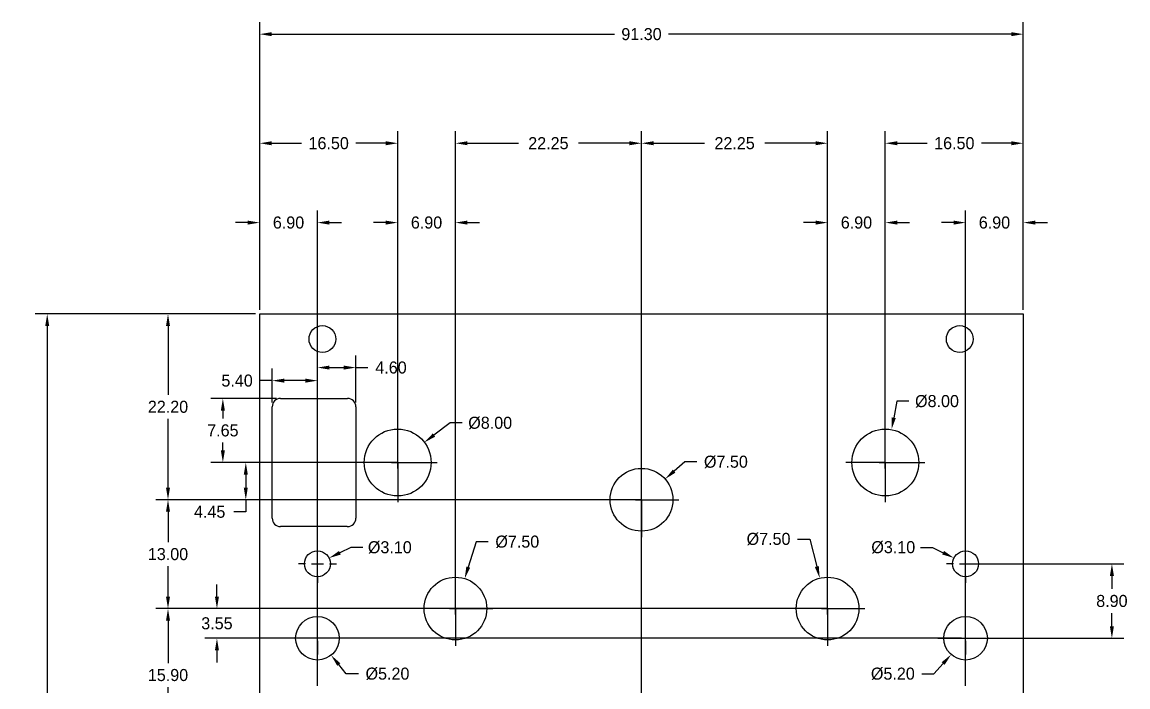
# Model space of a CAD drawing. Header units: millimetres. Extents: x -28 to 109, y -27 to 163.
# Drawn here: x -28.4 to 103.8, y 83.9 to 163.4 of the extents above; entities that cross this region are included whole.
import ezdxf

# ---------------------------------------------------------------- set-up
doc = ezdxf.new("R2010")
doc.units = ezdxf.units.MM
doc.header["$MEASUREMENT"] = 0
doc.header["$PDSIZE"] = -5
for name, color, linetype in [('Dimensions', 1, 'Continuous'), ('LamageArriere', 2, 'Continuous'), ('Panel', 7, 'Continuous')]:
    doc.layers.add(name, color=color, linetype=linetype)
doc.dimstyles.get("Standard").update_dxf_attribs({"dimscale": 8, "dimtxt": 0.18, "dimasz": 0.18, "dimexe": 0.18, "dimexo": 0.0625, "dimgap": 0.09, "dimtad": 0, "dimtih": 1, "dimtoh": 1, "dimzin": 0, "dimdsep": 46, "dimtxsty": 'Standard', "dimcen": -0.09, "dimadec": 0, "dimazin": 0, "dimtfac": 1, "dimtdec": 4, "dimtofl": 0, "dimtmove": 0, "dimatfit": 3, "dimfxl": 1, "dimtolj": 1, "dimtzin": 0, "dimarcsym": 0})

# ---------------------------------------------------------------- blocks, each defined once
blk = doc.blocks.new('*D310')
at = {"layer": 'Defpoints', "color": 0}
for p in [(0, 139.41), (0, 128.5), (6.9, 84.05)]:
    blk.add_point(p, dxfattribs=at)
at = {"layer": 'Dimensions', "color": 0, "lineweight": -2}
for p, q in [((0, 129), (0, 140.85)), ((6.9, 84.55), (6.9, 140.85)), ((-1.44, 139.41), (-2.88, 139.41)), ((8.34, 139.41), (9.78, 139.41))]:
    blk.add_line(p, q, dxfattribs=at)
at = {"layer": 'Dimensions', "color": 0}
for points in [[(-1.44, 139.17), (-1.44, 139.65), (0, 139.41)], [(8.34, 139.65), (8.34, 139.17), (6.9, 139.41)]]:
    blk.add_solid(points, dxfattribs=at)
at = {"layer": 'Dimensions', "color": 0, "insert": (3.45, 139.41), "char_height": 1.44, "attachment_point": 5}
blk.add_mtext('\\A1;6.90', dxfattribs=at)
blk = doc.blocks.new('*D327')
at = {"layer": 'Defpoints', "color": 0}
for p in [(91.3, 139.41), (91.3, 128.5), (84.4, 84.05)]:
    blk.add_point(p, dxfattribs=at)
at = {"layer": 'Dimensions', "color": 0, "lineweight": -2}
for p, q in [((84.4, 84.55), (84.4, 140.85)), ((91.3, 129), (91.3, 140.85)), ((82.96, 139.41), (81.52, 139.41)), ((92.74, 139.41), (94.18, 139.41))]:
    blk.add_line(p, q, dxfattribs=at)
at = {"layer": 'Dimensions', "color": 0}
for points in [[(82.96, 139.17), (82.96, 139.65), (84.4, 139.41)], [(92.74, 139.65), (92.74, 139.17), (91.3, 139.41)]]:
    blk.add_solid(points, dxfattribs=at)
at = {"layer": 'Dimensions', "color": 0, "insert": (87.85, 139.41), "char_height": 1.44, "attachment_point": 5}
blk.add_mtext('\\A1;6.90', dxfattribs=at)
blk = doc.blocks.new('*D328')
at = {"layer": 'Defpoints', "color": 0}
for p in [(0, 148.89), (0, 128.5), (16.5, 110.75)]:
    blk.add_point(p, dxfattribs=at)
at = {"layer": 'Dimensions', "color": 0, "lineweight": -2}
for p, q in [((0, 129), (0, 150.33)), ((16.5, 111.25), (16.5, 150.33)), ((1.44, 148.89), (5.01, 148.89)), ((15.06, 148.89), (11.49, 148.89))]:
    blk.add_line(p, q, dxfattribs=at)
at = {"layer": 'Dimensions', "color": 0}
for points in [[(1.44, 149.13), (1.44, 148.65), (0, 148.89)], [(15.06, 148.65), (15.06, 149.13), (16.5, 148.89)]]:
    blk.add_solid(points, dxfattribs=at)
at = {"layer": 'Dimensions', "color": 0, "insert": (8.25, 148.89), "char_height": 1.44, "attachment_point": 5}
blk.add_mtext('\\A1;16.50', dxfattribs=at)
blk = doc.blocks.new('*D329')
at = {"layer": 'Defpoints', "color": 0}
for p in [(91.3, 148.89), (91.3, 128.5), (74.8, 110.75)]:
    blk.add_point(p, dxfattribs=at)
at = {"layer": 'Dimensions', "color": 0, "lineweight": -2}
for p, q in [((74.8, 111.25), (74.8, 150.33)), ((91.3, 129), (91.3, 150.33)), ((76.24, 148.89), (79.81, 148.89)), ((89.86, 148.89), (86.29, 148.89))]:
    blk.add_line(p, q, dxfattribs=at)
at = {"layer": 'Dimensions', "color": 0}
for points in [[(76.24, 149.13), (76.24, 148.65), (74.8, 148.89)], [(89.86, 148.65), (89.86, 149.13), (91.3, 148.89)]]:
    blk.add_solid(points, dxfattribs=at)
at = {"layer": 'Dimensions', "color": 0, "insert": (83.05, 148.89), "char_height": 1.44, "attachment_point": 5}
blk.add_mtext('\\A1;16.50', dxfattribs=at)
blk = doc.blocks.new('*D331')
at = {"layer": 'Defpoints', "color": 0}
for p in [(23.4, 139.41), (16.5, 110.75), (23.4, 93.3)]:
    blk.add_point(p, dxfattribs=at)
at = {"layer": 'Dimensions', "color": 0, "lineweight": -2}
for p, q in [((16.5, 111.25), (16.5, 140.85)), ((23.4, 93.8), (23.4, 140.85)), ((15.06, 139.41), (13.62, 139.41)), ((24.84, 139.41), (26.28, 139.41))]:
    blk.add_line(p, q, dxfattribs=at)
at = {"layer": 'Dimensions', "color": 0}
for points in [[(15.06, 139.17), (15.06, 139.65), (16.5, 139.41)], [(24.84, 139.65), (24.84, 139.17), (23.4, 139.41)]]:
    blk.add_solid(points, dxfattribs=at)
at = {"layer": 'Dimensions', "color": 0, "insert": (19.95, 139.41), "char_height": 1.44, "attachment_point": 5}
blk.add_mtext('\\A1;6.90', dxfattribs=at)
blk = doc.blocks.new('*D341')
at = {"layer": 'Defpoints', "color": 0}
for p in [(16.5, 110.75), (-1.66, 106.3), (45.65, 106.3)]:
    blk.add_point(p, dxfattribs=at)
at = {"layer": 'Dimensions', "color": 0, "lineweight": -2}
for p, q in [((16, 110.75), (-3.1, 110.75)), ((-1.66, 109.31), (-1.66, 107.74)), ((45.15, 106.3), (-3.1, 106.3)), ((-1.66, 106.3), (-1.66, 104.86)), ((-1.66, 104.86), (-3.1, 104.86))]:
    blk.add_line(p, q, dxfattribs=at)
at = {"layer": 'Dimensions', "color": 0}
for points in [[(-1.42, 109.31), (-1.9, 109.31), (-1.66, 110.75)], [(-1.9, 107.74), (-1.42, 107.74), (-1.66, 106.3)]]:
    blk.add_solid(points, dxfattribs=at)
at = {"layer": 'Dimensions', "color": 0, "insert": (-5.98, 104.86), "char_height": 1.44, "attachment_point": 5}
blk.add_mtext('\\A1;4.45', dxfattribs=at)
blk = doc.blocks.new('*D342')
at = {"layer": 'Defpoints', "color": 0}
for p in [(0, 128.5), (-10.96, 106.3), (45.65, 106.3)]:
    blk.add_point(p, dxfattribs=at)
at = {"layer": 'Dimensions', "color": 0, "lineweight": -2}
for p, q in [((-0.5, 128.5), (-12.4, 128.5)), ((-10.96, 127.06), (-10.96, 118.84)), ((-10.96, 107.74), (-10.96, 115.96)), ((45.15, 106.3), (-12.4, 106.3))]:
    blk.add_line(p, q, dxfattribs=at)
at = {"layer": 'Dimensions', "color": 0}
for points in [[(-10.72, 127.06), (-11.2, 127.06), (-10.96, 128.5)], [(-11.2, 107.74), (-10.72, 107.74), (-10.96, 106.3)]]:
    blk.add_solid(points, dxfattribs=at)
at = {"layer": 'Dimensions', "color": 0, "insert": (-10.96, 117.4), "char_height": 1.44, "attachment_point": 5}
blk.add_mtext('\\A1;22.20', dxfattribs=at)
blk = doc.blocks.new('*D343')
at = {"layer": 'Defpoints', "color": 0}
for p in [(91.3, 161.92), (0, 128.5), (91.3, 128.5)]:
    blk.add_point(p, dxfattribs=at)
at = {"layer": 'Dimensions', "color": 0, "lineweight": -2}
for p, q in [((0, 129), (0, 163.36)), ((91.3, 129), (91.3, 163.36)), ((1.44, 161.92), (42.41, 161.92)), ((89.86, 161.92), (48.89, 161.92))]:
    blk.add_line(p, q, dxfattribs=at)
at = {"layer": 'Dimensions', "color": 0}
for points in [[(1.44, 162.16), (1.44, 161.68), (0, 161.92)], [(89.86, 161.68), (89.86, 162.16), (91.3, 161.92)]]:
    blk.add_solid(points, dxfattribs=at)
at = {"layer": 'Dimensions', "color": 0, "insert": (45.65, 161.92), "char_height": 1.44, "attachment_point": 5}
blk.add_mtext('\\A1;91.30', dxfattribs=at)
blk = doc.blocks.new('*D344')
at = {"layer": 'Defpoints', "color": 0}
for p in [(-25.4, 128.5), (0, 128.5), (0, 0)]:
    blk.add_point(p, dxfattribs=at)
at = {"layer": 'Dimensions', "color": 0, "lineweight": -2}
for p, q in [((-0.5, 128.5), (-26.84, 128.5)), ((-25.4, 127.06), (-25.4, 65.69)), ((-25.4, 1.44), (-25.4, 62.81)), ((-0.5, 0), (-26.84, 0))]:
    blk.add_line(p, q, dxfattribs=at)
at = {"layer": 'Dimensions', "color": 0}
for points in [[(-25.16, 127.06), (-25.64, 127.06), (-25.4, 128.5)], [(-25.64, 1.44), (-25.16, 1.44), (-25.4, 0)]]:
    blk.add_solid(points, dxfattribs=at)
at = {"layer": 'Dimensions', "color": 0, "insert": (-25.4, 64.25), "char_height": 1.44, "attachment_point": 5}
blk.add_mtext('\\A1;128.50', dxfattribs=at)
blk = doc.blocks.new('*D345')
at = {"layer": 'Defpoints', "color": 0}
for p in [(75.54, 114.68), (74.06, 106.82)]:
    blk.add_point(p, dxfattribs=at)
at = {"layer": 'Dimensions', "color": 0, "lineweight": -2}
for p, q in [((76.18, 118.06), (75.81, 116.1)), ((77.62, 118.06), (76.18, 118.06))]:
    blk.add_line(p, q, dxfattribs=at)
at = {"layer": 'Dimensions', "color": 0}
for p, q in [((74.8, 112.19), (74.8, 115.47)), ((74.8, 110.03), (74.8, 111.47)), ((73.36, 110.75), (70.08, 110.75)), ((74.08, 110.75), (75.52, 110.75)), ((76.24, 110.75), (79.52, 110.75)), ((74.8, 109.31), (74.8, 106.03))]:
    blk.add_line(p, q, dxfattribs=at)
blk.add_solid([(75.57, 116.14), (76.05, 116.05), (75.54, 114.68)], dxfattribs=at)
at = {"layer": 'Dimensions', "color": 0, "insert": (80.98, 118.06), "char_height": 1.44, "attachment_point": 5}
blk.add_mtext('\\A1;%%c8.00', dxfattribs=at)
blk = doc.blocks.new('*D348')
at = {"layer": 'Defpoints', "color": 0}
for p in [(24.51, 96.88), (22.29, 89.72)]:
    blk.add_point(p, dxfattribs=at)
at = {"layer": 'Dimensions', "color": 0, "lineweight": -2}
for p, q in [((25.88, 101.27), (24.94, 98.26)), ((27.32, 101.27), (25.88, 101.27))]:
    blk.add_line(p, q, dxfattribs=at)
at = {"layer": 'Dimensions', "color": 0}
for p, q in [((23.4, 94.74), (23.4, 97.77)), ((23.4, 92.58), (23.4, 94.02)), ((21.96, 93.3), (18.93, 93.3)), ((22.68, 93.3), (24.12, 93.3)), ((24.84, 93.3), (27.87, 93.3)), ((23.4, 91.86), (23.4, 88.83))]:
    blk.add_line(p, q, dxfattribs=at)
blk.add_solid([(24.71, 98.33), (25.17, 98.18), (24.51, 96.88)], dxfattribs=at)
at = {"layer": 'Dimensions', "color": 0, "insert": (30.8, 101.27), "char_height": 1.44, "attachment_point": 5}
blk.add_mtext('\\A1;%%c7.50', dxfattribs=at)
blk = doc.blocks.new('*D349')
at = {"layer": 'Defpoints', "color": 0}
for p in [(66.96, 96.93), (68.84, 89.67)]:
    blk.add_point(p, dxfattribs=at)
at = {"layer": 'Dimensions', "color": 0, "lineweight": -2}
for p, q in [((64.32, 101.6), (65.76, 101.6)), ((65.76, 101.6), (66.61, 98.33))]:
    blk.add_line(p, q, dxfattribs=at)
at = {"layer": 'Dimensions', "color": 0}
for p, q in [((67.9, 94.74), (67.9, 97.77)), ((67.9, 92.58), (67.9, 94.02)), ((66.46, 93.3), (63.43, 93.3)), ((67.18, 93.3), (68.62, 93.3)), ((69.34, 93.3), (72.37, 93.3)), ((67.9, 91.86), (67.9, 88.83))]:
    blk.add_line(p, q, dxfattribs=at)
blk.add_solid([(66.37, 98.27), (66.84, 98.39), (66.96, 96.93)], dxfattribs=at)
at = {"layer": 'Dimensions', "color": 0, "insert": (60.84, 101.6), "char_height": 1.44, "attachment_point": 5}
blk.add_mtext('\\A1;%%c7.50', dxfattribs=at)
blk = doc.blocks.new('*D353')
at = {"layer": 'Defpoints', "color": 0}
for p in [(8.29, 99.33), (5.51, 97.97)]:
    blk.add_point(p, dxfattribs=at)
at = {"layer": 'Dimensions', "color": 0}
for p, q in [((6.9, 100.09), (6.9, 100.92)), ((6.9, 97.93), (6.9, 99.37)), ((5.46, 98.65), (4.63, 98.65)), ((6.18, 98.65), (7.62, 98.65)), ((8.34, 98.65), (9.17, 98.65)), ((6.9, 97.21), (6.9, 96.38))]:
    blk.add_line(p, q, dxfattribs=at)
at = {"layer": 'Dimensions', "color": 0, "lineweight": -2}
for p, q in [((10.88, 100.6), (9.59, 99.97)), ((12.32, 100.6), (10.88, 100.6))]:
    blk.add_line(p, q, dxfattribs=at)
at = {"layer": 'Dimensions', "color": 0}
blk.add_solid([(9.48, 100.18), (9.69, 99.75), (8.29, 99.33)], dxfattribs=at)
at = {"layer": 'Dimensions', "color": 0, "insert": (15.56, 100.6), "char_height": 1.44, "attachment_point": 5}
blk.add_mtext('\\A1;%%c3.10', dxfattribs=at)
blk = doc.blocks.new('*D354')
at = {"layer": 'Defpoints', "color": 0}
for p in [(83.01, 99.34), (85.79, 97.96)]:
    blk.add_point(p, dxfattribs=at)
at = {"layer": 'Dimensions', "color": 0, "lineweight": -2}
for p, q in [((78.99, 100.61), (80.43, 100.61)), ((80.43, 100.61), (81.72, 99.97))]:
    blk.add_line(p, q, dxfattribs=at)
at = {"layer": 'Dimensions', "color": 0}
for p, q in [((84.4, 100.09), (84.4, 100.92)), ((84.4, 97.93), (84.4, 99.37)), ((82.96, 98.65), (82.13, 98.65)), ((83.68, 98.65), (85.12, 98.65)), ((85.84, 98.65), (86.67, 98.65)), ((84.4, 97.21), (84.4, 96.38))]:
    blk.add_line(p, q, dxfattribs=at)
blk.add_solid([(81.61, 99.76), (81.82, 100.19), (83.01, 99.34)], dxfattribs=at)
at = {"layer": 'Dimensions', "color": 0, "insert": (75.75, 100.61), "char_height": 1.44, "attachment_point": 5}
blk.add_mtext('\\A1;%%c3.10', dxfattribs=at)
blk = doc.blocks.new('*D366')
at = {"layer": 'Defpoints', "color": 0}
for p in [(48.47, 108.77), (42.83, 103.83)]:
    blk.add_point(p, dxfattribs=at)
at = {"layer": 'Dimensions', "color": 0}
for p, q in [((45.65, 107.74), (45.65, 110.77)), ((44.21, 106.3), (41.18, 106.3)), ((44.93, 106.3), (46.37, 106.3)), ((45.65, 105.58), (45.65, 107.02)), ((47.09, 106.3), (50.12, 106.3)), ((45.65, 104.86), (45.65, 101.83))]:
    blk.add_line(p, q, dxfattribs=at)
at = {"layer": 'Dimensions', "color": 0, "lineweight": -2}
for p, q in [((50.82, 110.82), (49.56, 109.72)), ((52.26, 110.82), (50.82, 110.82))]:
    blk.add_line(p, q, dxfattribs=at)
at = {"layer": 'Dimensions', "color": 0}
blk.add_solid([(49.4, 109.9), (49.71, 109.54), (48.47, 108.77)], dxfattribs=at)
at = {"layer": 'Dimensions', "color": 0, "insert": (55.74, 110.82), "char_height": 1.44, "attachment_point": 5}
blk.add_mtext('\\A1;%%c7.50', dxfattribs=at)
blk = doc.blocks.new('*D373')
at = {"layer": 'Defpoints', "color": 0}
for p in [(67.9, 93.3), (-10.96, 77.4), (45.65, 77.4)]:
    blk.add_point(p, dxfattribs=at)
at = {"layer": 'Dimensions', "color": 0, "lineweight": -2}
for p, q in [((67.4, 93.3), (-12.4, 93.3)), ((-10.96, 91.86), (-10.96, 86.79)), ((-10.96, 78.84), (-10.96, 83.91)), ((45.15, 77.4), (-12.4, 77.4))]:
    blk.add_line(p, q, dxfattribs=at)
at = {"layer": 'Dimensions', "color": 0}
for points in [[(-10.72, 91.86), (-11.2, 91.86), (-10.96, 93.3)], [(-11.2, 78.84), (-10.72, 78.84), (-10.96, 77.4)]]:
    blk.add_solid(points, dxfattribs=at)
at = {"layer": 'Dimensions', "color": 0, "insert": (-10.96, 85.35), "char_height": 1.44, "attachment_point": 5}
blk.add_mtext('\\A1;15.90', dxfattribs=at)
blk = doc.blocks.new('*D374')
at = {"layer": 'Defpoints', "color": 0}
for p in [(45.65, 106.3), (-10.96, 93.3), (67.9, 93.3)]:
    blk.add_point(p, dxfattribs=at)
at = {"layer": 'Dimensions', "color": 0, "lineweight": -2}
for p, q in [((45.15, 106.3), (-12.4, 106.3)), ((-10.96, 104.86), (-10.96, 101.24)), ((-10.96, 94.74), (-10.96, 98.36)), ((67.4, 93.3), (-12.4, 93.3))]:
    blk.add_line(p, q, dxfattribs=at)
at = {"layer": 'Dimensions', "color": 0}
for points in [[(-10.72, 104.86), (-11.2, 104.86), (-10.96, 106.3)], [(-11.2, 94.74), (-10.72, 94.74), (-10.96, 93.3)]]:
    blk.add_solid(points, dxfattribs=at)
at = {"layer": 'Dimensions', "color": 0, "insert": (-10.96, 99.8), "char_height": 1.44, "attachment_point": 5}
blk.add_mtext('\\A1;13.00', dxfattribs=at)
blk = doc.blocks.new('*D375')
at = {"layer": 'Defpoints', "color": 0}
for p in [(67.9, 93.3), (-5.11, 89.75), (84.4, 89.75)]:
    blk.add_point(p, dxfattribs=at)
at = {"layer": 'Dimensions', "color": 0, "lineweight": -2}
for p, q in [((-5.11, 94.74), (-5.11, 96.18)), ((67.4, 93.3), (-6.55, 93.3)), ((83.9, 89.75), (-6.55, 89.75)), ((-5.11, 88.31), (-5.11, 86.87))]:
    blk.add_line(p, q, dxfattribs=at)
at = {"layer": 'Dimensions', "color": 0}
for points in [[(-5.35, 94.74), (-4.87, 94.74), (-5.11, 93.3)], [(-4.87, 88.31), (-5.35, 88.31), (-5.11, 89.75)]]:
    blk.add_solid(points, dxfattribs=at)
at = {"layer": 'Dimensions', "color": 0, "insert": (-5.11, 91.53), "char_height": 1.44, "attachment_point": 5}
blk.add_mtext('\\A1;3.55', dxfattribs=at)
blk = doc.blocks.new('*D376')
at = {"layer": 'Defpoints', "color": 0}
for p in [(84.4, 98.65), (84.4, 89.75), (101.89, 89.75)]:
    blk.add_point(p, dxfattribs=at)
at = {"layer": 'Dimensions', "color": 0, "lineweight": -2}
for p, q in [((84.9, 98.65), (103.33, 98.65)), ((101.89, 97.21), (101.89, 95.64)), ((101.89, 91.19), (101.89, 92.76)), ((84.9, 89.75), (103.33, 89.75))]:
    blk.add_line(p, q, dxfattribs=at)
at = {"layer": 'Dimensions', "color": 0}
for points in [[(102.13, 97.21), (101.65, 97.21), (101.89, 98.65)], [(101.65, 91.19), (102.13, 91.19), (101.89, 89.75)]]:
    blk.add_solid(points, dxfattribs=at)
at = {"layer": 'Dimensions', "color": 0, "insert": (101.89, 94.2), "char_height": 1.44, "attachment_point": 5}
blk.add_mtext('\\A1;8.90', dxfattribs=at)
blk = doc.blocks.new('*D381')
at = {"layer": 'Defpoints', "color": 0}
for p in [(23.4, 148.89), (23.4, 93.3), (45.65, 77.4)]:
    blk.add_point(p, dxfattribs=at)
at = {"layer": 'Dimensions', "color": 0, "lineweight": -2}
for p, q in [((23.4, 93.8), (23.4, 150.33)), ((45.65, 77.9), (45.65, 150.33)), ((24.84, 148.89), (30.93, 148.89)), ((44.21, 148.89), (38.12, 148.89))]:
    blk.add_line(p, q, dxfattribs=at)
at = {"layer": 'Dimensions', "color": 0}
for points in [[(24.84, 149.13), (24.84, 148.65), (23.4, 148.89)], [(44.21, 148.65), (44.21, 149.13), (45.65, 148.89)]]:
    blk.add_solid(points, dxfattribs=at)
at = {"layer": 'Dimensions', "color": 0, "insert": (34.52, 148.89), "char_height": 1.44, "attachment_point": 5}
blk.add_mtext('\\A1;22.25', dxfattribs=at)
blk = doc.blocks.new('*D382')
at = {"layer": 'Defpoints', "color": 0}
for p in [(67.9, 148.89), (45.65, 106.3), (67.9, 93.3)]:
    blk.add_point(p, dxfattribs=at)
at = {"layer": 'Dimensions', "color": 0, "lineweight": -2}
for p, q in [((45.65, 106.8), (45.65, 150.33)), ((67.9, 93.8), (67.9, 150.33)), ((47.09, 148.89), (53.17, 148.89)), ((66.46, 148.89), (60.38, 148.89))]:
    blk.add_line(p, q, dxfattribs=at)
at = {"layer": 'Dimensions', "color": 0}
for points in [[(47.09, 149.13), (47.09, 148.65), (45.65, 148.89)], [(66.46, 148.65), (66.46, 149.13), (67.9, 148.89)]]:
    blk.add_solid(points, dxfattribs=at)
at = {"layer": 'Dimensions', "color": 0, "insert": (56.78, 148.89), "char_height": 1.44, "attachment_point": 5}
blk.add_mtext('\\A1;22.25', dxfattribs=at)
blk = doc.blocks.new('*D422')
at = {"layer": 'Defpoints', "color": 0}
for p in [(74.8, 139.41), (74.8, 110.75), (67.9, 93.3)]:
    blk.add_point(p, dxfattribs=at)
at = {"layer": 'Dimensions', "color": 0, "lineweight": -2}
for p, q in [((67.9, 93.8), (67.9, 140.85)), ((74.8, 111.25), (74.8, 140.85)), ((66.46, 139.41), (65.02, 139.41)), ((76.24, 139.41), (77.68, 139.41))]:
    blk.add_line(p, q, dxfattribs=at)
at = {"layer": 'Dimensions', "color": 0}
for points in [[(66.46, 139.17), (66.46, 139.65), (67.9, 139.41)], [(76.24, 139.65), (76.24, 139.17), (74.8, 139.41)]]:
    blk.add_solid(points, dxfattribs=at)
at = {"layer": 'Dimensions', "color": 0, "insert": (71.35, 139.41), "char_height": 1.44, "attachment_point": 5}
blk.add_mtext('\\A1;6.90', dxfattribs=at)
blk = doc.blocks.new('*D423')
at = {"layer": 'Defpoints', "color": 0}
for p in [(5.26, 91.77), (8.54, 87.73)]:
    blk.add_point(p, dxfattribs=at)
at = {"layer": 'Dimensions', "color": 0, "lineweight": -2}
for p, q in [((10.36, 85.5), (9.45, 86.62)), ((11.8, 85.5), (10.36, 85.5))]:
    blk.add_line(p, q, dxfattribs=at)
at = {"layer": 'Dimensions', "color": 0}
blk.add_solid([(9.64, 86.77), (9.27, 86.47), (8.54, 87.73)], dxfattribs=at)
at = {"layer": 'Dimensions', "color": 0, "insert": (15.28, 85.5), "char_height": 1.44, "attachment_point": 5}
blk.add_mtext('\\A1;%%c5.20', dxfattribs=at)
blk = doc.blocks.new('*D424')
at = {"layer": 'Defpoints', "color": 0}
for p in [(86.13, 91.69), (82.67, 87.81)]:
    blk.add_point(p, dxfattribs=at)
at = {"layer": 'Dimensions', "color": 0}
for p, q in [((84.4, 86.43), (84.4, 93.07)), ((81.08, 89.75), (87.72, 89.75))]:
    blk.add_line(p, q, dxfattribs=at)
at = {"layer": 'Dimensions', "color": 0, "lineweight": -2}
for p, q in [((80.62, 85.5), (81.72, 86.73)), ((79.18, 85.5), (80.62, 85.5))]:
    blk.add_line(p, q, dxfattribs=at)
at = {"layer": 'Dimensions', "color": 0}
blk.add_solid([(81.89, 86.57), (81.54, 86.89), (82.67, 87.81)], dxfattribs=at)
at = {"layer": 'Dimensions', "color": 0, "insert": (75.7, 85.5), "char_height": 1.44, "attachment_point": 5}
blk.add_mtext('\\A1;%%c5.20', dxfattribs=at)
blk = doc.blocks.new('*D428')
at = {"layer": 'Defpoints', "color": 0}
for p in [(2.5, 118.4), (-4.4, 110.75), (1.5, 110.75)]:
    blk.add_point(p, dxfattribs=at)
at = {"layer": 'Dimensions', "color": 0, "lineweight": -2}
for p, q in [((2, 118.4), (-5.84, 118.4)), ((-4.4, 116.96), (-4.4, 116.02)), ((-4.4, 112.19), (-4.4, 113.14)), ((1, 110.75), (-5.84, 110.75))]:
    blk.add_line(p, q, dxfattribs=at)
at = {"layer": 'Dimensions', "color": 0}
for points in [[(-4.16, 116.96), (-4.64, 116.96), (-4.4, 118.4)], [(-4.64, 112.19), (-4.16, 112.19), (-4.4, 110.75)]]:
    blk.add_solid(points, dxfattribs=at)
at = {"layer": 'Dimensions', "color": 0, "insert": (-4.4, 114.58), "char_height": 1.44, "attachment_point": 5}
blk.add_mtext('\\A1;7.65', dxfattribs=at)
blk = doc.blocks.new('*D431')
at = {"layer": 'Defpoints', "color": 0}
for p in [(1.5, 120.53), (6.9, 118.4), (1.5, 117.4)]:
    blk.add_point(p, dxfattribs=at)
at = {"layer": 'Dimensions', "color": 0, "lineweight": -2}
for p, q in [((1.5, 117.9), (1.5, 121.97)), ((6.9, 118.9), (6.9, 121.97)), ((1.5, 120.53), (0.06, 120.53)), ((5.46, 120.53), (2.94, 120.53))]:
    blk.add_line(p, q, dxfattribs=at)
at = {"layer": 'Dimensions', "color": 0}
for points in [[(2.94, 120.77), (2.94, 120.29), (1.5, 120.53)], [(5.46, 120.29), (5.46, 120.77), (6.9, 120.53)]]:
    blk.add_solid(points, dxfattribs=at)
at = {"layer": 'Dimensions', "color": 0, "insert": (-2.7, 120.53), "char_height": 1.44, "attachment_point": 5}
blk.add_mtext('\\A1;5.40', dxfattribs=at)
blk = doc.blocks.new('*D432')
at = {"layer": 'Defpoints', "color": 0}
for p in [(11.5, 122.09), (6.9, 118.4), (11.5, 117.4)]:
    blk.add_point(p, dxfattribs=at)
at = {"layer": 'Dimensions', "color": 0, "lineweight": -2}
for p, q in [((6.9, 118.9), (6.9, 123.53)), ((11.5, 117.9), (11.5, 123.53)), ((8.34, 122.09), (10.06, 122.09)), ((11.5, 122.09), (12.94, 122.09))]:
    blk.add_line(p, q, dxfattribs=at)
at = {"layer": 'Dimensions', "color": 0}
for points in [[(8.34, 122.33), (8.34, 121.85), (6.9, 122.09)], [(10.06, 121.85), (10.06, 122.33), (11.5, 122.09)]]:
    blk.add_solid(points, dxfattribs=at)
at = {"layer": 'Dimensions', "color": 0, "insert": (15.7, 122.09), "char_height": 1.44, "attachment_point": 5}
blk.add_mtext('\\A1;4.60', dxfattribs=at)
blk = doc.blocks.new('*D433')
at = {"layer": 'Defpoints', "color": 0}
for p in [(19.69, 113.16), (13.31, 108.34)]:
    blk.add_point(p, dxfattribs=at)
at = {"layer": 'Dimensions', "color": 0}
for p, q in [((16.5, 112.19), (16.5, 115.47)), ((16.5, 110.03), (16.5, 111.47)), ((15.06, 110.75), (11.78, 110.75)), ((15.78, 110.75), (17.22, 110.75)), ((17.94, 110.75), (21.22, 110.75)), ((16.5, 109.31), (16.5, 106.03))]:
    blk.add_line(p, q, dxfattribs=at)
at = {"layer": 'Dimensions', "color": 0, "lineweight": -2}
for p, q in [((22.76, 115.47), (20.84, 114.03)), ((24.2, 115.47), (22.76, 115.47))]:
    blk.add_line(p, q, dxfattribs=at)
at = {"layer": 'Dimensions', "color": 0}
blk.add_solid([(20.7, 114.22), (20.99, 113.83), (19.69, 113.16)], dxfattribs=at)
at = {"layer": 'Dimensions', "color": 0, "insert": (27.56, 115.47), "char_height": 1.44, "attachment_point": 5}
blk.add_mtext('\\A1;%%c8.00', dxfattribs=at)

msp = doc.modelspace()

# ---------------------------------------------------------------- linework, layer by layer
at = {"layer": 'Dimensions'}
for p, q in [((16.5, 110.75), (16.5, 114.84)), ((74.8, 110.75), (74.8, 114.84)), ((16.5, 110.75), (12.41, 110.75)), ((16.5, 110.75), (20.59, 110.75)), ((16.5, 110.75), (16.5, 106.66)), ((74.8, 110.75), (70.71, 110.75)), ((74.8, 110.75), (78.89, 110.75)), ((74.8, 110.75), (74.8, 106.66)), ((45.65, 106.3), (45.65, 109.64)), ((45.65, 106.3), (42.31, 106.3)), ((45.65, 106.3), (48.99, 106.3)), ((45.65, 106.3), (45.65, 102.96)), ((23.4, 93.3), (23.4, 96.64)), ((67.9, 93.3), (67.9, 96.64)), ((23.4, 93.3), (20.06, 93.3)), ((23.4, 93.3), (26.74, 93.3)), ((23.4, 93.3), (23.4, 89.96)), ((67.9, 93.3), (64.56, 93.3)), ((67.9, 93.3), (71.24, 93.3)), ((67.9, 93.3), (67.9, 89.96)), ((6.9, 89.45), (6.9, 91.09)), ((84.4, 89.45), (84.4, 91.09)), ((6.9, 89.45), (6.9, 87.81)), ((84.4, 89.45), (84.4, 87.81)), ((6.9, 84.05), (6.9, 86.74)), ((84.4, 84.05), (84.4, 86.74))]:
    msp.add_line(p, q, dxfattribs=at)
at = {"layer": 'LamageArriere'}
for p, q in [((2.497, 118.403), (2.697, 118.403)), ((10.445, 118.403), (10.505, 118.403)), ((2.697, 103.103), (2.497, 103.103)), ((10.445, 103.103), (10.505, 103.103))]:
    msp.add_line(p, q, dxfattribs=at)
for points in [[(2.697, 118.403), (10.445, 118.403)], [(1.497, 104.103), (1.497, 117.403)], [(11.505, 117.403), (11.505, 104.103)], [(10.445, 103.103), (2.697, 103.103)]]:
    msp.add_lwpolyline(points, dxfattribs=at)
for centre, start, end in [((2.497, 117.403), 90, 180), ((10.505, 117.403), 0, 90), ((2.497, 104.103), 180, 270), ((10.505, 104.103), 270, 0)]:
    msp.add_arc(centre, 1, start, end, dxfattribs=at)
at = {"layer": 'Panel', "color": 0}
msp.add_lwpolyline([(0, 0), (0, 128.5), (91.3, 128.5), (91.3, 0)], close=True, dxfattribs=at)
at = {"layer": 'Panel'}
for centre, radius in [((7.5, 125.5), 1.6), ((83.7, 125.5), 1.6), ((16.5, 110.75), 4), ((74.8, 110.75), 4), ((45.65, 106.3), 3.75), ((6.9, 98.65), 1.55), ((84.4, 98.65), 1.55), ((23.4, 93.3), 3.75), ((67.9, 93.3), 3.75), ((6.9, 89.75), 2.6), ((84.4, 89.75), 2.598)]:
    msp.add_circle(centre, radius, dxfattribs=at)

# ---------------------------------------------------------------- dimensions: what is measured, and where the dimension line sits
at = {"layer": 'Dimensions'}
for base, p1, p2, picture, middle in [((91.3, 161.92), (0, 128.5), (91.3, 128.5), '*D343', (45.65, 161.92)), ((0, 148.895), (16.5, 110.75), (0, 128.5), '*D328', (8.25, 148.895)), ((23.4, 148.895), (45.65, 77.4), (23.4, 93.3), '*D381', (34.525, 148.895)), ((67.9, 148.895), (45.65, 106.3), (67.9, 93.3), '*D382', (56.775, 148.895)), ((91.3, 148.895), (74.8, 110.75), (91.3, 128.5), '*D329', (83.05, 148.895)), ((0, 139.407), (6.9, 84.05), (0, 128.5), '*D310', (3.45, 139.407)), ((23.4, 139.407), (16.5, 110.75), (23.4, 93.3), '*D331', (19.95, 139.407)), ((91.3, 139.407), (84.4, 84.05), (91.3, 128.5), '*D327', (87.85, 139.407)), ((11.5047, 122.0917), (6.9, 118.4032), (11.5047, 117.4032), '*D432', (15.7047, 122.0917)), ((1.497, 120.53), (6.9, 118.403), (1.497, 117.403), '*D431', (-2.703, 120.53))]:
    dim = msp.add_linear_dim(base=base, p1=p1, p2=p2, dimstyle='Standard', dxfattribs=at)
    dim.commit()
    dim.dimension.update_dxf_attribs({"geometry": picture, "text_midpoint": middle})
dim = msp.add_linear_dim(base=(74.8, 139.407), p1=(67.9, 93.3), p2=(74.8, 110.75), dimstyle='Standard', override={"dimlfac": 1}, dxfattribs=at)
dim.commit()
dim.dimension.update_dxf_attribs({"geometry": '*D422', "text_midpoint": (71.35, 139.407)})
for base, p1, p2, picture, middle in [((-25.404, 128.5), (0, 0), (0, 128.5), '*D344', (-25.404, 64.25)), ((-10.962, 106.3), (0, 128.5), (45.65, 106.3), '*D342', (-10.962, 117.4)), ((-4.395, 110.753), (2.497, 118.403), (1.497, 110.753), '*D428', (-4.395, 114.578)), ((-1.66, 106.3), (16.5, 110.75), (45.65, 106.3), '*D341', (-5.98, 104.86)), ((-10.962, 93.3), (45.65, 106.3), (67.9, 93.3), '*D374', (-10.962, 99.8)), ((101.893, 89.75), (84.4, 98.65), (84.4, 89.75), '*D376', (101.893, 94.2)), ((-5.109, 89.75), (67.9, 93.3), (84.4, 89.75), '*D375', (-5.109, 91.525)), ((-10.962, 77.4), (67.9, 93.3), (45.65, 77.4), '*D373', (-10.962, 85.35))]:
    dim = msp.add_linear_dim(base=base, p1=p1, p2=p2, angle=90, dimstyle='Standard', dxfattribs=at)
    dim.commit()
    dim.dimension.update_dxf_attribs({"geometry": picture, "text_midpoint": middle})
for p1, p2, picture, middle in [((74.057, 106.82), (75.543, 114.68), '*D345', (80.981, 118.057)), ((13.306, 108.342), (19.694, 113.158), '*D433', (27.558, 115.469)), ((42.828, 103.83), (48.472, 108.77), '*D366', (55.738, 110.823)), ((22.287, 89.719), (24.513, 96.881), '*D348', (30.799, 101.274)), ((68.836, 89.669), (66.964, 96.931), '*D349', (60.843, 101.595)), ((5.508, 97.968), (8.292, 99.332), '*D353', (15.558, 100.599)), ((85.79, 97.965), (83.01, 99.335), '*D354', (75.746, 100.609)), ((86.1271, 91.6904), (82.6729, 87.8096), '*D424', (75.6978, 85.5008)), ((5.258, 91.766), (8.542, 87.734), '*D423', (15.28, 85.501))]:
    dim = msp.add_diameter_dim_2p(p1=p1, p2=p2, dimstyle='Standard', dxfattribs=at)
    dim.commit()
    dim.dimension.update_dxf_attribs({"geometry": picture, "text_midpoint": middle, "dimtype": 163})

doc.saveas('drawing.dxf')
